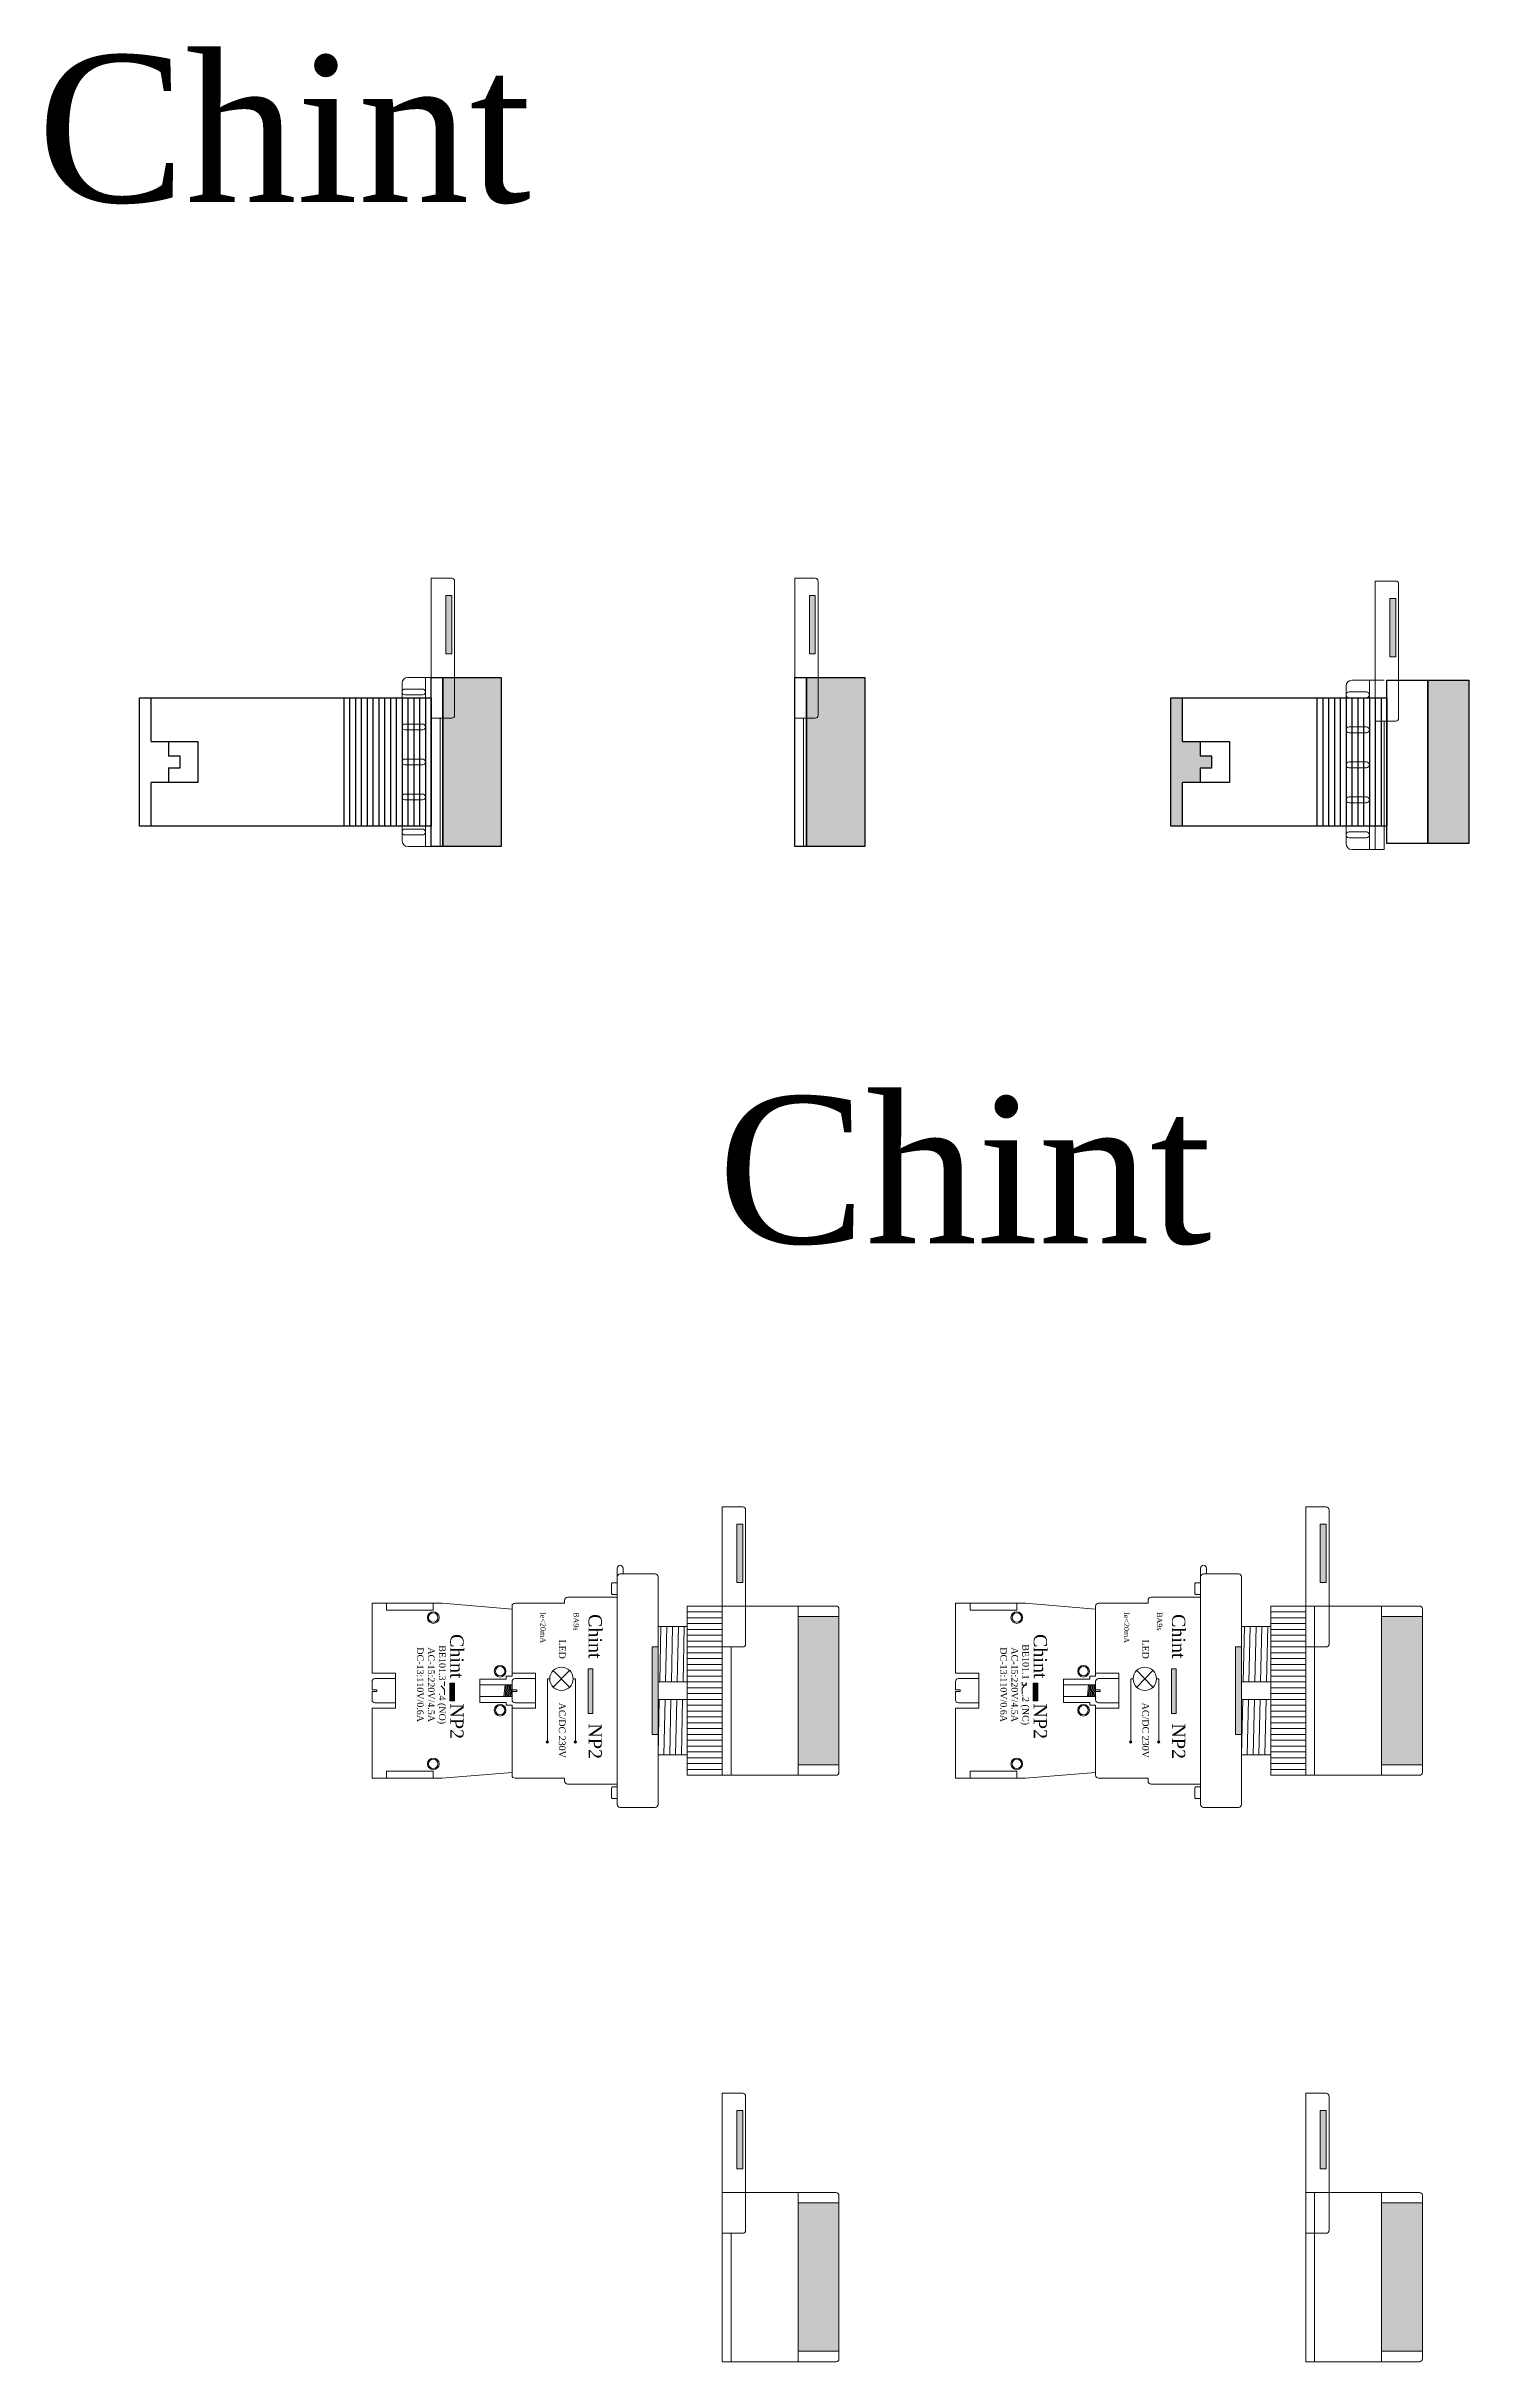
# Model space of a CAD drawing. Header units: millimetres. Extents: x 27 to 1256, y 71 to 472.
# Drawn here: x 1012.4 to 1256, y 70.6 to 467.4 of the extents above; entities that cross this region are included whole.
import ezdxf

# ---------------------------------------------------------------- set-up
doc = ezdxf.new("R2010")
doc.units = ezdxf.units.MM
doc.layers.add('1-EMC-ACESS', color=4, linetype='Continuous')
doc.styles.add('ARIAL', font='arial.ttf')

# ---------------------------------------------------------------- blocks, each defined once
blk = doc.blocks.new('A$C6A154FF8')
for points in [[(51, 28), (44, 28), (44, 0), (51, 0)], [(0, 3), (2, 3), (2, 10.5), (5, 10.5), (5, 13), (7, 13), (7, 15), (5, 15), (5, 17.5), (2, 17.5), (2, 25), (0, 25)]]:
    blk.add_hatch(color=1).paths.add_polyline_path(points)
at = {"color": 7}
for p, q in [((0, 25), (37, 25)), ((0, 3), (0, 25)), ((2, 17.5), (2, 25)), ((25, 25), (25, 3)), ((26, 25), (26, 3)), ((27, 25), (27, 3)), ((28, 25), (28, 3)), ((29, 25), (29, 3)), ((30, 25), (30, 3)), ((31, 25), (31, 3)), ((32, 25), (32, 3)), ((33, 25), (33, 3)), ((34, 25), (34, 3)), ((35, 25), (35, 3)), ((36, 25), (36, 3)), ((37, 25), (37, 3)), ((5, 17.5), (5, 15)), ((5, 13), (5, 10.5)), ((2, 3), (2, 10.5)), ((37, 3), (0, 3))]:
    blk.add_line(p, q, dxfattribs=at)
for points in [[(37, 28), (44, 28), (44, 0), (37, 0)], [(44, 28), (51, 28), (51, 0), (44, 0)]]:
    blk.add_lwpolyline(points, close=True, dxfattribs=at)
for points in [[(0, 10.5), (0, 17.5)], [(2, 17.5), (10, 17.5), (10, 10.5), (2, 10.5)], [(5, 13), (7, 13), (7, 15), (5, 15)]]:
    blk.add_lwpolyline(points, dxfattribs=at)
blk = doc.blocks.new('NBCD')
at = {"lineweight": 9}
h = blk.add_hatch(color=7, dxfattribs=at)
h.set_gradient(color1=(168, 174, 189), color2=(174, 179, 194), one_color=1, tint=0.72, name='CYLINDER')
h.paths.add_polyline_path([(89209.93, 43562.27), (89210.93, 43562.27), (89210.93, 43572.27), (89209.93, 43572.27)])
h = blk.add_hatch(color=7, dxfattribs=at)
h.set_gradient(color1=(40, 242, 13), color2=(36, 223, 12), one_color=1, tint=0.46, name='HEMISPHERICAL')
h.paths.add_polyline_path([(89220.43, 43556.44), (89227.43, 43556.44), (89227.43, 43531.04), (89220.43, 43531.04)])
h = blk.add_hatch(color=7, dxfattribs=at)
h.set_gradient(color1=(255, 255, 255), color2=(237, 237, 237), one_color=1, tint=0.93, name='INVCYLINDER')
h.paths.add_polyline_path([(89195.43, 43536.24), (89196.43, 43536.24), (89196.43, 43551.24), (89195.43, 43551.24)])
h = blk.add_hatch(color=7, dxfattribs=at)
h.set_gradient(color1=(255, 255, 255), color2=(237, 237, 237), one_color=1, tint=0.93, name='INVCYLINDER')
h.paths.add_polyline_path([(89184.46, 43547.46), (89184.46, 43539.83), (89185.26, 43539.83), (89185.26, 43547.46)])
h = blk.add_hatch(color=7, dxfattribs=at)
h.set_gradient(color1=(255, 255, 255), color2=(237, 237, 237), one_color=1, tint=0.93, name='INVCYLINDER')
h.paths.add_polyline_path([(89160.77, 43545.03), (89160.77, 43542.03), (89161.57, 43542.03), (89161.57, 43545.03)])
h = blk.add_hatch(color=7, dxfattribs=at)
h.set_gradient(color1=(255, 255, 255), one_color=1, tint=1, name='INVCYLINDER')
edge = h.paths.add_edge_path()
edge.add_arc((89177.48, 43534.96), 0.2, 0, 360)
h = blk.add_hatch(color=7, dxfattribs=at)
h.set_gradient(color1=(255, 255, 255), one_color=1, tint=1, name='INVCYLINDER')
edge = h.paths.add_edge_path()
edge.add_arc((89182.28, 43534.96), 0.2, 0, 360)
at = {"color": 7, "lineweight": 9}
for p, q in [((89189.43, 43563.28), (89189.43, 43564.74)), ((89189.93, 43565.24), (89189.93, 43565.24)), ((89190.43, 43564.74), (89190.43, 43563.74)), ((89180.43, 43559.24), (89180.43, 43558.74)), ((89189.43, 43559.74), (89180.93, 43559.74)), ((89149.93, 43558.74), (89149.93, 43557.54)), ((89149.93, 43557.54), (89157.93, 43557.54)), ((89157.93, 43557.54), (89157.93, 43558.74)), ((89171.43, 43557.74), (89159.43, 43558.74)), ((89201.43, 43558.24), (89207.43, 43558.24)), ((89201.43, 43557.24), (89207.43, 43557.24)), ((89201.43, 43556.24), (89207.43, 43556.24)), ((89201.43, 43555.24), (89207.43, 43555.24)), ((89196.93, 43554.74), (89196.71, 43545.24)), ((89197.93, 43554.74), (89197.71, 43545.24)), ((89198.93, 43554.74), (89198.71, 43545.24)), ((89199.93, 43554.74), (89199.71, 43545.24)), ((89200.93, 43554.74), (89200.71, 43545.24)), ((89201.43, 43554.24), (89207.43, 43554.24)), ((89201.43, 43553.24), (89207.43, 43553.24)), ((89201.43, 43552.24), (89207.43, 43552.24)), ((89201.43, 43551.24), (89207.43, 43551.24)), ((89178.49, 43547.21), (89181.26, 43544.33)), ((89181.26, 43547.21), (89178.49, 43544.33)), ((89201.43, 43550.24), (89207.43, 43550.24)), ((89201.43, 43549.24), (89207.43, 43549.24)), ((89201.43, 43548.24), (89207.43, 43548.24)), ((89201.43, 43547.24), (89207.43, 43547.24)), ((89148.23, 43543.89), (89147.43, 43543.89)), ((89147.43, 43543.59), (89148.23, 43543.59)), ((89148.23, 43543.59), (89148.23, 43543.89)), ((89159.87, 43543.97), (89159.27, 43544.55)), ((89159.87, 43545.31), (89159.87, 43544.55)), ((89159.87, 43543.97), (89159.87, 43543.02)), ((89170.43, 43545.74), (89165.93, 43545.74)), ((89165.93, 43545.74), (89165.93, 43541.74)), ((89170.03, 43542.74), (89170.23, 43544.74)), ((89170.23, 43542.74), (89170.43, 43544.74)), ((89171.43, 43546.24), (89170.43, 43546.24)), ((89170.43, 43546.24), (89170.43, 43545.74)), ((89170.43, 43542.74), (89170.63, 43544.74)), ((89170.63, 43542.74), (89170.83, 43544.74)), ((89170.83, 43542.74), (89171.03, 43544.74)), ((89171.03, 43542.74), (89171.23, 43544.74)), ((89171.23, 43542.74), (89171.43, 43544.74)), ((89172.23, 43543.89), (89171.43, 43543.89)), ((89171.43, 43543.59), (89172.23, 43543.59)), ((89172.23, 43543.59), (89172.23, 43543.89)), ((89177.88, 43545.77), (89177.48, 43545.77)), ((89177.48, 43545.77), (89177.48, 43534.96)), ((89181.88, 43545.77), (89182.28, 43545.77)), ((89182.28, 43545.77), (89182.28, 43534.96)), ((89196.43, 43545.24), (89196.93, 43545.24)), ((89196.43, 43545.24), (89201.43, 43545.24)), ((89201.43, 43546.24), (89207.43, 43546.24)), ((89201.43, 43545.24), (89207.43, 43545.24)), ((89201.43, 43544.24), (89207.43, 43544.24)), ((89201.43, 43543.24), (89207.43, 43543.24)), ((89170.43, 43541.74), (89165.93, 43541.74)), ((89170.43, 43541.24), (89170.43, 43541.74)), ((89171.43, 43541.24), (89170.43, 43541.24)), ((89171.43, 43542.74), (89171.13, 43542.74)), ((89171.43, 43542.74), (89171.23, 43542.74)), ((89171.43, 43540.74), (89171.43, 43541.24)), ((89196.64, 43542.24), (89196.43, 43532.74)), ((89196.43, 43542.24), (89196.93, 43542.24)), ((89196.43, 43542.24), (89201.43, 43542.24)), ((89197.64, 43542.24), (89197.43, 43532.74)), ((89198.64, 43542.24), (89198.43, 43532.74)), ((89199.64, 43542.24), (89199.43, 43532.74)), ((89200.64, 43542.24), (89200.43, 43532.74)), ((89201.43, 43542.24), (89207.43, 43542.24)), ((89201.43, 43541.24), (89207.43, 43541.24)), ((89201.43, 43540.24), (89207.43, 43540.24)), ((89201.43, 43539.24), (89207.43, 43539.24)), ((89201.43, 43538.24), (89207.43, 43538.24)), ((89201.43, 43537.24), (89207.43, 43537.24)), ((89201.43, 43536.24), (89207.43, 43536.24)), ((89201.43, 43535.24), (89207.43, 43535.24)), ((89201.43, 43534.24), (89207.43, 43534.24)), ((89201.43, 43533.24), (89207.43, 43533.24)), ((89201.43, 43532.24), (89207.43, 43532.24)), ((89201.43, 43531.24), (89207.43, 43531.24)), ((89149.93, 43528.74), (89149.93, 43529.94)), ((89149.93, 43529.94), (89157.93, 43529.94)), ((89157.93, 43529.94), (89157.93, 43528.74)), ((89171.43, 43529.74), (89159.43, 43528.74)), ((89180.43, 43528.24), (89180.43, 43528.74)), ((89189.43, 43527.74), (89180.93, 43527.74)), ((89201.43, 43530.24), (89207.43, 43530.24)), ((89201.43, 43529.24), (89207.43, 43529.24))]:
    blk.add_line(p, q, dxfattribs=at)
for points in [[(89207.43, 43551.24), (89210.93, 43551.24, 0.414214), (89211.43, 43551.74), (89211.43, 43574.74, 0.414214), (89210.93, 43575.24), (89207.43, 43575.24)], [(89189.93, 43523.74), (89195.93, 43523.74, 0.414214), (89196.43, 43524.24), (89196.43, 43563.24, 0.414214), (89195.93, 43563.74), (89189.93, 43563.74, 0.414214), (89189.43, 43563.24), (89189.43, 43524.24, 0.414214)], [(89188.63, 43560.24), (89189.43, 43560.24), (89189.43, 43562.24), (89188.63, 43562.24, 0.414214), (89188.43, 43562.04), (89188.43, 43560.44, 0.414214)], [(89220.43, 43558.24), (89226.93, 43558.24, -0.414214), (89227.43, 43557.74), (89227.43, 43529.74, -0.414214), (89226.93, 43529.24), (89220.43, 43529.24)], [(89188.63, 43527.24), (89189.43, 43527.24), (89189.43, 43525.24), (89188.63, 43525.24, -0.414214), (89188.43, 43525.44), (89188.43, 43527.04, -0.414214)]]:
    blk.add_lwpolyline(points, format="xyb", close=True, dxfattribs=at)
for points in [[(89209.93, 43562.27), (89210.93, 43562.27), (89210.93, 43572.27), (89209.93, 43572.27)], [(89201.43, 43529.24), (89207.43, 43529.24), (89207.43, 43558.24), (89201.43, 43558.24)], [(89220.43, 43556.44), (89227.43, 43556.44), (89227.43, 43531.04), (89220.43, 43531.04)], [(89195.43, 43536.24), (89196.43, 43536.24), (89196.43, 43551.24), (89195.43, 43551.24)], [(89196.43, 43532.74), (89201.43, 43532.74), (89201.43, 43554.74), (89196.43, 43554.74)], [(89184.46, 43547.46), (89184.46, 43539.83), (89185.26, 43539.83), (89185.26, 43547.46)], [(89160.77, 43545.03), (89160.77, 43542.03), (89161.57, 43542.03), (89161.57, 43545.03)], [(89165.93, 43542.74), (89171.43, 43542.74), (89171.43, 43544.74), (89165.93, 43544.74)]]:
    blk.add_lwpolyline(points, close=True, dxfattribs=at)
for points in [[(89189.43, 43527.74), (89189.43, 43559.74), (89180.93, 43559.74)], [(89159.43, 43558.74), (89147.43, 43558.74), (89147.43, 43546.74)], [(89171.43, 43546.24), (89171.43, 43557.74)], [(89208.93, 43551.24), (89208.93, 43529.24), (89207.43, 43529.24), (89207.43, 43558.24), (89208.93, 43558.24), (89208.93, 43558.24)], [(89208.93, 43551.24), (89208.93, 43529.24), (89220.43, 43529.24), (89220.43, 43558.24), (89208.93, 43558.24), (89208.93, 43558.24)], [(89147.43, 43540.74), (89151.43, 43540.74), (89151.43, 43546.74), (89147.43, 43546.74)], [(89147.43, 43545.31), (89147.43, 43543.89)], [(89147.43, 43545.31), (89147.43, 43543.89)], [(89147.43, 43543.59), (89147.43, 43542.16)], [(89147.43, 43543.59), (89147.43, 43542.16)], [(89171.43, 43540.74), (89175.43, 43540.74), (89175.43, 43546.74), (89171.43, 43546.74)], [(89171.43, 43545.31), (89171.43, 43543.89)], [(89171.43, 43542.16), (89171.43, 43545.31)], [(89171.43, 43543.59), (89171.43, 43542.16)], [(89147.43, 43540.74), (89147.43, 43528.74), (89159.43, 43528.74)], [(89171.43, 43529.74), (89171.43, 43541.24)]]:
    blk.add_lwpolyline(points, dxfattribs=at)
for points in [[(89180.43, 43558.74), (89171.93, 43558.74, 0.414214), (89171.43, 43558.24), (89171.43, 43546.74)], [(89147.43, 43543.59), (89147.43, 43542.16, 0.414214), (89147.93, 43541.66), (89151.43, 43541.66), (89151.43, 43545.81), (89147.93, 43545.81, 0.414214), (89147.43, 43545.31), (89147.43, 43543.89)], [(89171.43, 43543.59), (89171.43, 43542.16, 0.414214), (89171.93, 43541.66), (89175.43, 43541.66), (89175.43, 43545.81), (89171.93, 43545.81, 0.414214), (89171.43, 43545.31), (89171.43, 43543.89)], [(89171.43, 43540.74), (89171.43, 43529.24, 0.414214), (89171.93, 43528.74), (89180.43, 43528.74)]]:
    blk.add_lwpolyline(points, format="xyb", dxfattribs=at)
for centre, radius in [((89157.93, 43556.27), 1), ((89157.93, 43556.27), 0.8), ((89169.37, 43547.08), 1), ((89169.37, 43547.08), 0.8), ((89179.88, 43545.77), 2), ((89169.37, 43540.4), 1), ((89169.37, 43540.4), 0.8), ((89177.48, 43534.96), 0.2), ((89182.28, 43534.96), 0.2), ((89157.93, 43531.2), 1), ((89157.93, 43531.2), 0.8)]:
    blk.add_circle(centre, radius, dxfattribs=at)
for centre, start, end in [((89189.93, 43564.74), 90, 180), ((89189.93, 43564.74), 0, 90), ((89180.93, 43559.24), 90, 180), ((89180.93, 43528.24), 180, 270)]:
    blk.add_arc(centre, 0.5, start, end, dxfattribs=at)
at = {"layer": '1-EMC-ACESS', "color": 1, "linetype": 'ByBlock', "lineweight": 9, "attachment_point": 2, "rotation": 270, "style": 'ARIAL'}
for s, insert, char_height, width in [('{\\fTimes New Roman|b0|i0|c0|p18;\\C7;Ie<20mA}', (89177.19, 43554.56), 0.9072, 13.8947), ('{\\fTimes New Roman|b0|i0|c0|p18;\\C7;BA9s}', (89182.86, 43555.63), 0.9072, 13.8947), ('{\\fTimes New Roman|b0|i0|c0|p18;\\C7;Chint             NP2}', (89186.8, 43544.45), 2.268, 34.7367), ('{\\fTimes New Roman|b0|i0|c0|p18;\\C7;BE101.3     .4 (NO)\\PAC-15:220V/4.5A\\PDC-13:110V/0.6A}', (89160.04, 43544.77), 1.134, 17.3683), ('{\\fTimes New Roman|b0|i0|c0|p18;\\C7;Chint     NP2}', (89163.11, 43544.45), 2.268, 34.7367), ('{\\fTimes New Roman|b0|i0|c0|p18;\\C7;LED}', (89180.58, 43550.85), 1.134, 17.3683), ('{\\fTimes New Roman|b0|i0|c0|p18;\\C7;AC/DC 230V}', (89180.58, 43536.95), 1.134, 17.3683)]:
    blk.add_mtext(s, dxfattribs=dict(at, insert=insert, char_height=char_height, width=width))
blk = doc.blocks.new('NBDD')
at = {"lineweight": 9}
h = blk.add_hatch(color=7, dxfattribs=at)
h.set_gradient(color1=(168, 174, 189), color2=(174, 179, 194), one_color=1, tint=0.72, name='CYLINDER')
h.paths.add_polyline_path([(89309.88, 43562.27), (89310.88, 43562.27), (89310.88, 43572.27), (89309.88, 43572.27)])
h = blk.add_hatch(color=7, dxfattribs=at)
h.set_gradient(color1=(244, 35, 16), color2=(245, 62, 46), one_color=1, tint=0.57, name='INVCYLINDER')
h.paths.add_polyline_path([(89320.38, 43556.44), (89327.38, 43556.44), (89327.38, 43531.04), (89320.38, 43531.04)])
h = blk.add_hatch(color=7, dxfattribs=at)
h.set_gradient(color1=(255, 255, 255), color2=(237, 237, 237), one_color=1, tint=0.93, name='INVCYLINDER')
h.paths.add_polyline_path([(89295.38, 43536.24), (89296.38, 43536.24), (89296.38, 43551.24), (89295.38, 43551.24)])
h = blk.add_hatch(color=7, dxfattribs=at)
h.set_gradient(color1=(255, 255, 255), color2=(237, 237, 237), one_color=1, tint=0.93, name='INVCYLINDER')
h.paths.add_polyline_path([(89284.41, 43547.46), (89284.41, 43539.83), (89285.21, 43539.83), (89285.21, 43547.46)])
h = blk.add_hatch(color=7, dxfattribs=at)
h.set_gradient(color1=(255, 255, 255), color2=(237, 237, 237), one_color=1, tint=0.93, name='INVCYLINDER')
h.paths.add_polyline_path([(89260.72, 43545.03), (89260.72, 43542.03), (89261.52, 43542.03), (89261.52, 43545.03)])
h = blk.add_hatch(color=7, dxfattribs=at)
h.set_gradient(color1=(255, 255, 255), one_color=1, tint=1, name='INVCYLINDER')
edge = h.paths.add_edge_path()
edge.add_arc((89277.42, 43534.96), 0.2, 0, 360)
h = blk.add_hatch(color=7, dxfattribs=at)
h.set_gradient(color1=(255, 255, 255), one_color=1, tint=1, name='INVCYLINDER')
edge = h.paths.add_edge_path()
edge.add_arc((89282.22, 43534.96), 0.2, 0, 360)
at = {"color": 7, "lineweight": 9}
for p, q in [((89310.88, 43575.24), (89307.38, 43575.24)), ((89307.38, 43575.24), (89307.38, 43551.24)), ((89311.38, 43551.74), (89311.38, 43574.74)), ((89289.38, 43563.28), (89289.38, 43564.74)), ((89289.88, 43565.24), (89289.88, 43565.24)), ((89290.38, 43564.74), (89290.38, 43563.74)), ((89280.38, 43559.24), (89280.38, 43558.74)), ((89289.38, 43559.74), (89280.88, 43559.74)), ((89249.88, 43558.74), (89249.88, 43557.54)), ((89249.88, 43557.54), (89257.88, 43557.54)), ((89257.88, 43557.54), (89257.88, 43558.74)), ((89271.38, 43557.74), (89259.38, 43558.74)), ((89301.38, 43558.24), (89307.38, 43558.24)), ((89301.38, 43557.24), (89307.38, 43557.24)), ((89301.38, 43556.24), (89307.38, 43556.24)), ((89301.38, 43555.24), (89307.38, 43555.24)), ((89296.88, 43554.74), (89296.66, 43545.24)), ((89297.88, 43554.74), (89297.66, 43545.24)), ((89298.88, 43554.74), (89298.66, 43545.24)), ((89299.88, 43554.74), (89299.66, 43545.24)), ((89300.88, 43554.74), (89300.66, 43545.24)), ((89301.38, 43554.24), (89307.38, 43554.24)), ((89301.38, 43553.24), (89307.38, 43553.24)), ((89301.38, 43552.24), (89307.38, 43552.24)), ((89301.38, 43551.24), (89307.38, 43551.24)), ((89307.38, 43551.24), (89310.88, 43551.24)), ((89278.44, 43547.21), (89281.21, 43544.33)), ((89281.21, 43547.21), (89278.44, 43544.33)), ((89301.38, 43550.24), (89307.38, 43550.24)), ((89301.38, 43549.24), (89307.38, 43549.24)), ((89301.38, 43548.24), (89307.38, 43548.24)), ((89301.38, 43547.24), (89307.38, 43547.24)), ((89248.18, 43543.89), (89247.38, 43543.89)), ((89247.38, 43543.59), (89248.18, 43543.59)), ((89248.18, 43543.59), (89248.18, 43543.89)), ((89258.82, 43545.2), (89258.82, 43544.7)), ((89258.82, 43544.18), (89259.62, 43545.1)), ((89258.82, 43544.7), (89259.62, 43544.7)), ((89258.82, 43544.18), (89258.82, 43543.17)), ((89270.38, 43545.74), (89265.88, 43545.74)), ((89265.88, 43545.74), (89265.88, 43541.74)), ((89269.98, 43542.74), (89270.18, 43544.74)), ((89270.18, 43542.74), (89270.38, 43544.74)), ((89271.38, 43546.24), (89270.38, 43546.24)), ((89270.38, 43546.24), (89270.38, 43545.74)), ((89270.38, 43542.74), (89270.58, 43544.74)), ((89270.58, 43542.74), (89270.78, 43544.74)), ((89270.78, 43542.74), (89270.98, 43544.74)), ((89270.98, 43542.74), (89271.18, 43544.74)), ((89271.18, 43542.74), (89271.38, 43544.74)), ((89272.18, 43543.89), (89271.38, 43543.89)), ((89271.38, 43543.59), (89272.18, 43543.59)), ((89272.18, 43543.59), (89272.18, 43543.89)), ((89277.82, 43545.77), (89277.42, 43545.77)), ((89277.42, 43545.77), (89277.42, 43534.96)), ((89281.82, 43545.77), (89282.22, 43545.77)), ((89282.22, 43545.77), (89282.22, 43534.96)), ((89296.38, 43545.24), (89296.88, 43545.24)), ((89296.38, 43545.24), (89301.38, 43545.24)), ((89301.38, 43546.24), (89307.38, 43546.24)), ((89301.38, 43545.24), (89307.38, 43545.24)), ((89301.38, 43544.24), (89307.38, 43544.24)), ((89301.38, 43543.24), (89307.38, 43543.24)), ((89270.38, 43541.74), (89265.88, 43541.74)), ((89270.38, 43541.24), (89270.38, 43541.74)), ((89271.38, 43541.24), (89270.38, 43541.24)), ((89271.38, 43542.74), (89271.08, 43542.74)), ((89271.38, 43542.74), (89271.18, 43542.74)), ((89271.38, 43540.74), (89271.38, 43541.24)), ((89296.59, 43542.24), (89296.38, 43532.74)), ((89296.38, 43542.24), (89296.88, 43542.24)), ((89296.38, 43542.24), (89301.38, 43542.24)), ((89297.59, 43542.24), (89297.38, 43532.74)), ((89298.59, 43542.24), (89298.38, 43532.74)), ((89299.59, 43542.24), (89299.38, 43532.74)), ((89300.59, 43542.24), (89300.38, 43532.74)), ((89301.38, 43542.24), (89307.38, 43542.24)), ((89301.38, 43541.24), (89307.38, 43541.24)), ((89301.38, 43540.24), (89307.38, 43540.24)), ((89301.38, 43539.24), (89307.38, 43539.24)), ((89301.38, 43538.24), (89307.38, 43538.24)), ((89301.38, 43537.24), (89307.38, 43537.24)), ((89301.38, 43536.24), (89307.38, 43536.24)), ((89301.38, 43535.24), (89307.38, 43535.24)), ((89301.38, 43534.24), (89307.38, 43534.24)), ((89301.38, 43533.24), (89307.38, 43533.24)), ((89301.38, 43532.24), (89307.38, 43532.24)), ((89301.38, 43531.24), (89307.38, 43531.24)), ((89249.88, 43528.74), (89249.88, 43529.94)), ((89249.88, 43529.94), (89257.88, 43529.94)), ((89257.88, 43529.94), (89257.88, 43528.74)), ((89271.38, 43529.74), (89259.38, 43528.74)), ((89280.38, 43528.24), (89280.38, 43528.74)), ((89289.38, 43527.74), (89280.88, 43527.74)), ((89301.38, 43530.24), (89307.38, 43530.24)), ((89301.38, 43529.24), (89307.38, 43529.24))]:
    blk.add_line(p, q, dxfattribs=at)
for points in [[(89309.88, 43562.27), (89310.88, 43562.27), (89310.88, 43572.27), (89309.88, 43572.27)], [(89301.38, 43529.24), (89307.38, 43529.24), (89307.38, 43558.24), (89301.38, 43558.24)], [(89307.38, 43558.24), (89308.88, 43558.24), (89308.88, 43529.24), (89307.38, 43529.24)], [(89308.88, 43529.24), (89320.38, 43529.24), (89320.38, 43558.24), (89308.88, 43558.24)], [(89320.38, 43556.44), (89327.38, 43556.44), (89327.38, 43531.04), (89320.38, 43531.04)], [(89295.38, 43536.24), (89296.38, 43536.24), (89296.38, 43551.24), (89295.38, 43551.24)], [(89296.38, 43532.74), (89301.38, 43532.74), (89301.38, 43554.74), (89296.38, 43554.74)], [(89284.41, 43547.46), (89284.41, 43539.83), (89285.21, 43539.83), (89285.21, 43547.46)], [(89260.72, 43545.03), (89260.72, 43542.03), (89261.52, 43542.03), (89261.52, 43545.03)], [(89265.88, 43542.74), (89271.38, 43542.74), (89271.38, 43544.74), (89265.88, 43544.74)]]:
    blk.add_lwpolyline(points, close=True, dxfattribs=at)
for points in [[(89289.88, 43523.74), (89295.88, 43523.74, 0.414214), (89296.38, 43524.24), (89296.38, 43563.24, 0.414214), (89295.88, 43563.74), (89289.88, 43563.74, 0.414214), (89289.38, 43563.24), (89289.38, 43524.24, 0.414214)], [(89288.58, 43560.24), (89289.38, 43560.24), (89289.38, 43562.24), (89288.58, 43562.24, 0.414214), (89288.38, 43562.04), (89288.38, 43560.44, 0.414214)], [(89320.38, 43558.24), (89326.88, 43558.24, -0.414214), (89327.38, 43557.74), (89327.38, 43529.74, -0.414214), (89326.88, 43529.24), (89320.38, 43529.24)], [(89288.58, 43527.24), (89289.38, 43527.24), (89289.38, 43525.24), (89288.58, 43525.24, -0.414214), (89288.38, 43525.44), (89288.38, 43527.04, -0.414214)]]:
    blk.add_lwpolyline(points, format="xyb", close=True, dxfattribs=at)
for points in [[(89289.38, 43527.74), (89289.38, 43559.74), (89280.88, 43559.74)], [(89259.38, 43558.74), (89247.38, 43558.74), (89247.38, 43546.74)], [(89271.38, 43546.24), (89271.38, 43557.74)], [(89247.38, 43540.74), (89251.38, 43540.74), (89251.38, 43546.74), (89247.38, 43546.74)], [(89247.38, 43545.31), (89247.38, 43543.89)], [(89247.38, 43545.31), (89247.38, 43543.89)], [(89247.38, 43543.59), (89247.38, 43542.16)], [(89247.38, 43543.59), (89247.38, 43542.16)], [(89271.38, 43540.74), (89275.38, 43540.74), (89275.38, 43546.74), (89271.38, 43546.74)], [(89271.38, 43545.31), (89271.38, 43543.89)], [(89271.38, 43542.16), (89271.38, 43545.31)], [(89271.38, 43543.59), (89271.38, 43542.16)], [(89247.38, 43540.74), (89247.38, 43528.74), (89259.38, 43528.74)], [(89271.38, 43529.74), (89271.38, 43541.24)]]:
    blk.add_lwpolyline(points, dxfattribs=at)
for points in [[(89280.38, 43558.74), (89271.88, 43558.74, 0.414214), (89271.38, 43558.24), (89271.38, 43546.74)], [(89247.38, 43543.59), (89247.38, 43542.16, 0.414214), (89247.88, 43541.66), (89251.38, 43541.66), (89251.38, 43545.81), (89247.88, 43545.81, 0.414214), (89247.38, 43545.31), (89247.38, 43543.89)], [(89271.38, 43543.59), (89271.38, 43542.16, 0.414214), (89271.88, 43541.66), (89275.38, 43541.66), (89275.38, 43545.81), (89271.88, 43545.81, 0.414214), (89271.38, 43545.31), (89271.38, 43543.89)], [(89271.38, 43540.74), (89271.38, 43529.24, 0.414214), (89271.88, 43528.74), (89280.38, 43528.74)]]:
    blk.add_lwpolyline(points, format="xyb", dxfattribs=at)
for centre, radius in [((89257.88, 43556.27), 1), ((89257.88, 43556.27), 0.8), ((89269.32, 43547.08), 1), ((89269.32, 43547.08), 0.8), ((89279.82, 43545.77), 2), ((89269.32, 43540.4), 1), ((89269.32, 43540.4), 0.8), ((89277.42, 43534.96), 0.2), ((89282.22, 43534.96), 0.2), ((89257.88, 43531.2), 1), ((89257.88, 43531.2), 0.8)]:
    blk.add_circle(centre, radius, dxfattribs=at)
for centre, start, end in [((89310.88, 43574.74), 0, 90), ((89289.88, 43564.74), 90, 180), ((89289.88, 43564.74), 0, 90), ((89280.88, 43559.24), 90, 180), ((89310.88, 43551.74), 270, 0), ((89280.88, 43528.24), 180, 270)]:
    blk.add_arc(centre, 0.5, start, end, dxfattribs=at)
at = {"layer": '1-EMC-ACESS', "color": 1, "linetype": 'ByBlock', "lineweight": 9, "attachment_point": 2, "rotation": 270, "style": 'ARIAL'}
for s, insert, char_height, width in [('{\\fTimes New Roman|b0|i0|c0|p18;\\C7;Ie<20mA}', (89277.14, 43554.56), 0.9072, 13.8947), ('{\\fTimes New Roman|b0|i0|c0|p18;\\C7;BA9s}', (89282.81, 43555.63), 0.9072, 13.8947), ('{\\fTimes New Roman|b0|i0|c0|p18;\\C7;Chint             NP2}', (89286.75, 43544.45), 2.268, 34.7367), ('{\\fTimes New Roman|b0|i0|c0|p18;\\C7;BE101.1      .2 (NC)\\PAC-15:220V/4.5A\\PDC-13:110V/0.6A}', (89259.99, 43544.77), 1.134, 17.3683), ('{\\fTimes New Roman|b0|i0|c0|p18;\\C7;Chint     NP2}', (89263.06, 43544.45), 2.268, 34.7367), ('{\\fTimes New Roman|b0|i0|c0|p18;\\C7;LED}', (89280.53, 43550.85), 1.134, 17.3683), ('{\\fTimes New Roman|b0|i0|c0|p18;\\C7;AC/DC 230V}', (89280.53, 43536.95), 1.134, 17.3683)]:
    blk.add_mtext(s, dxfattribs=dict(at, insert=insert, char_height=char_height, width=width))
blk = doc.blocks.new('MDC')
at = {"lineweight": 9}
h = blk.add_hatch(color=7, dxfattribs=at)
h.set_gradient(color1=(168, 174, 189), color2=(174, 179, 194), one_color=1, tint=0.72, name='CYLINDER')
h.paths.add_polyline_path([(89209.93, 43461.78), (89210.93, 43461.78), (89210.93, 43471.78), (89209.93, 43471.78)])
h = blk.add_hatch(color=7, dxfattribs=at)
h.set_gradient(color1=(40, 242, 13), color2=(36, 223, 12), one_color=1, tint=0.46, name='HEMISPHERICAL')
h.paths.add_polyline_path([(89220.43, 43455.94), (89227.43, 43455.94), (89227.43, 43430.54), (89220.43, 43430.54)])
at = {"color": 7, "lineweight": 9}
for points in [[(89207.43, 43450.74), (89210.93, 43450.74, 0.414214), (89211.43, 43451.24), (89211.43, 43474.24, 0.414214), (89210.93, 43474.74), (89207.43, 43474.74)], [(89220.43, 43457.74), (89226.93, 43457.74, -0.414214), (89227.43, 43457.24), (89227.43, 43429.24, -0.414214), (89226.93, 43428.74), (89220.43, 43428.74)]]:
    blk.add_lwpolyline(points, format="xyb", close=True, dxfattribs=at)
for points in [[(89209.93, 43461.78), (89210.93, 43461.78), (89210.93, 43471.78), (89209.93, 43471.78)], [(89220.43, 43455.94), (89227.43, 43455.94), (89227.43, 43430.54), (89220.43, 43430.54)]]:
    blk.add_lwpolyline(points, close=True, dxfattribs=at)
for points in [[(89208.93, 43450.74), (89208.93, 43428.74), (89207.43, 43428.74), (89207.43, 43457.74), (89208.93, 43457.74), (89208.93, 43457.74)], [(89208.93, 43450.74), (89208.93, 43428.74), (89220.43, 43428.74), (89220.43, 43457.74), (89208.93, 43457.74), (89208.93, 43457.74)]]:
    blk.add_lwpolyline(points, dxfattribs=at)
blk = doc.blocks.new('MDD')
at = {"lineweight": 9}
h = blk.add_hatch(color=7, dxfattribs=at)
h.set_gradient(color1=(168, 174, 189), color2=(174, 179, 194), one_color=1, tint=0.72, name='CYLINDER')
h.paths.add_polyline_path([(89309.88, 43461.78), (89310.88, 43461.78), (89310.88, 43471.78), (89309.88, 43471.78)])
h = blk.add_hatch(color=7, dxfattribs=at)
h.set_gradient(color1=(244, 35, 16), color2=(245, 62, 46), one_color=1, tint=0.57, name='INVCYLINDER')
h.paths.add_polyline_path([(89320.38, 43455.94), (89327.38, 43455.94), (89327.38, 43430.54), (89320.38, 43430.54)])
at = {"color": 7, "lineweight": 9}
for p, q in [((89310.88, 43474.74), (89307.38, 43474.74)), ((89307.38, 43474.74), (89307.38, 43450.74)), ((89311.38, 43451.24), (89311.38, 43474.24)), ((89307.38, 43450.74), (89310.88, 43450.74))]:
    blk.add_line(p, q, dxfattribs=at)
for points in [[(89309.88, 43461.78), (89310.88, 43461.78), (89310.88, 43471.78), (89309.88, 43471.78)], [(89307.38, 43457.74), (89308.88, 43457.74), (89308.88, 43428.74), (89307.38, 43428.74)], [(89308.88, 43428.74), (89320.38, 43428.74), (89320.38, 43457.74), (89308.88, 43457.74)], [(89320.38, 43455.94), (89327.38, 43455.94), (89327.38, 43430.54), (89320.38, 43430.54)]]:
    blk.add_lwpolyline(points, close=True, dxfattribs=at)
blk.add_lwpolyline([(89320.38, 43457.74), (89326.88, 43457.74, -0.414214), (89327.38, 43457.24), (89327.38, 43429.24, -0.414214), (89326.88, 43428.74), (89320.38, 43428.74)], format="xyb", close=True, dxfattribs=at)
for centre, start, end in [((89310.88, 43474.24), 0, 90), ((89310.88, 43451.24), 270, 0)]:
    blk.add_arc(centre, 0.5, start, end, dxfattribs=at)
blk = doc.blocks.new('A$C0C455160')
blk.add_hatch(color=1).paths.add_polyline_path([(62, 29), (52, 29), (52, 0), (62, 0)])
at = {"color": 7}
for p, q in [((0, 25.5), (50, 25.5)), ((0, 3.5), (0, 25.5)), ((2, 18), (2, 25.5)), ((35, 25.5), (35, 3.5)), ((36, 25.5), (36, 3.5)), ((37, 25.5), (37, 3.5)), ((38, 25.5), (38, 3.5)), ((39, 25.5), (39, 3.5)), ((40, 25.5), (40, 3.5)), ((41, 25.5), (41, 3.5)), ((42, 25.5), (42, 3.5)), ((43, 25.5), (43, 3.5)), ((44, 25.5), (44, 3.5)), ((45, 25.5), (45, 3.5)), ((46, 25.5), (46, 3.5)), ((47, 25.5), (47, 3.5)), ((48, 25.5), (48, 3.5)), ((49, 25.5), (49, 3.5)), ((50, 25.5), (50, 3.5)), ((5, 18), (5, 15.5)), ((5, 13.5), (5, 11)), ((2, 3.5), (2, 11)), ((50, 3.5), (0, 3.5))]:
    blk.add_line(p, q, dxfattribs=at)
for points in [[(50, 29), (52, 29), (52, 0), (50, 0)], [(52, 29), (62, 29), (62, 0), (52, 0)]]:
    blk.add_lwpolyline(points, close=True, dxfattribs=at)
for points in [[(0, 11), (0, 18)], [(2, 18), (10, 18), (10, 11), (2, 11)], [(5, 13.5), (7, 13.5), (7, 15.5), (5, 15.5)]]:
    blk.add_lwpolyline(points, dxfattribs=at)
blk = doc.blocks.new('DCHINT')
at = {"lineweight": 9}
h = blk.add_hatch(color=7, dxfattribs=at)
h.set_gradient(color1=(168, 174, 189), color2=(174, 179, 194), one_color=1, tint=0.72, name='CYLINDER')
h.paths.add_polyline_path([(89160.08, 43721.44), (89161.08, 43721.44), (89161.08, 43731.44), (89160.08, 43731.44)])
for p, q in [((89152.58, 43716.41), (89152.58, 43689.41)), ((89153.58, 43717.41), (89156.58, 43717.41)), ((89156.58, 43717.41), (89156.58, 43688.41)), ((89153.58, 43688.41), (89156.58, 43688.41))]:
    blk.add_line(p, q, dxfattribs=at)
at = {"color": 7, "lineweight": 9}
blk.add_lwpolyline([(89157.58, 43710.41), (89161.08, 43710.41, 0.414214), (89161.58, 43710.91), (89161.58, 43733.91, 0.414214), (89161.08, 43734.41), (89157.58, 43734.41)], format="xyb", close=True, dxfattribs=at)
blk.add_lwpolyline([(89160.08, 43721.44), (89161.08, 43721.44), (89161.08, 43731.44), (89160.08, 43731.44)], close=True, dxfattribs=at)
at = {"lineweight": 9}
for points in [[(89156.58, 43714.91), (89156.58, 43714.91, 0.414214), (89156.08, 43715.41), (89153.08, 43715.41, 0.414214), (89152.58, 43714.91), (89152.58, 43714.91, 0.414214), (89153.08, 43714.41), (89156.08, 43714.41, 0.414214)], [(89156.58, 43708.91), (89156.58, 43708.91, 0.414214), (89156.08, 43709.41), (89153.08, 43709.41, 0.414214), (89152.58, 43708.91), (89152.58, 43708.91, 0.414214), (89153.08, 43708.41), (89156.08, 43708.41, 0.414214)], [(89156.58, 43702.91), (89156.58, 43702.91, 0.414214), (89156.08, 43703.41), (89153.08, 43703.41, 0.414214), (89152.58, 43702.91), (89152.58, 43702.91, 0.414214), (89153.08, 43702.41), (89156.08, 43702.41, 0.414214)], [(89156.58, 43696.91), (89156.58, 43696.91, 0.414214), (89156.08, 43697.41), (89153.08, 43697.41, 0.414214), (89152.58, 43696.91), (89152.58, 43696.91, 0.414214), (89153.08, 43696.41), (89156.08, 43696.41, 0.414214)], [(89156.58, 43690.91), (89156.58, 43690.91, 0.414214), (89156.08, 43691.41), (89153.08, 43691.41, 0.414214), (89152.58, 43690.91), (89152.58, 43690.91, 0.414214), (89153.08, 43690.41), (89156.08, 43690.41, 0.414214)]]:
    blk.add_lwpolyline(points, format="xyb", close=True, dxfattribs=at)
blk.add_lwpolyline([(89156.58, 43717.41), (89157.58, 43717.41), (89157.58, 43688.41), (89156.58, 43688.41)], close=True, dxfattribs=at)
at = {"color": 7, "lineweight": 9}
blk.add_lwpolyline([(89159.08, 43710.41), (89159.08, 43688.41), (89157.58, 43688.41), (89157.58, 43717.41), (89159.08, 43717.41), (89159.08, 43717.41)], dxfattribs=at)
at = {"lineweight": 9}
for centre, start, end in [((89153.58, 43716.41), 90, 180), ((89153.58, 43689.41), 180, 270)]:
    blk.add_arc(centre, 1, start, end, dxfattribs=at)
at = {"color": 7}
blk.add_blockref('A$C0C455160', (89107.58, 43688.41), dxfattribs=at)
blk = doc.blocks.new('MDPC')
at = {"lineweight": 9}
h = blk.add_hatch(color=7, dxfattribs=at)
h.set_gradient(color1=(168, 174, 189), color2=(174, 179, 194), one_color=1, tint=0.72, name='CYLINDER')
h.paths.add_polyline_path([(89222.36, 43721.44), (89223.36, 43721.44), (89223.36, 43731.44), (89222.36, 43731.44)])
blk.add_hatch(color=1).paths.add_polyline_path([(89231.86, 43717.41), (89221.86, 43717.41), (89221.86, 43688.41), (89231.86, 43688.41)])
at = {"color": 7, "lineweight": 9}
blk.add_lwpolyline([(89219.86, 43710.41), (89223.36, 43710.41, 0.414214), (89223.86, 43710.91), (89223.86, 43733.91, 0.414214), (89223.36, 43734.41), (89219.86, 43734.41)], format="xyb", close=True, dxfattribs=at)
blk.add_lwpolyline([(89222.36, 43721.44), (89223.36, 43721.44), (89223.36, 43731.44), (89222.36, 43731.44)], close=True, dxfattribs=at)
at = {"color": 7}
for points in [[(89219.86, 43717.41), (89221.86, 43717.41), (89221.86, 43688.41), (89219.86, 43688.41)], [(89221.86, 43717.41), (89231.86, 43717.41), (89231.86, 43688.41), (89221.86, 43688.41)]]:
    blk.add_lwpolyline(points, close=True, dxfattribs=at)
at = {"color": 7, "lineweight": 9}
blk.add_lwpolyline([(89221.36, 43710.41), (89221.36, 43688.41), (89219.86, 43688.41), (89219.86, 43717.41), (89221.36, 43717.41), (89221.36, 43717.41)], dxfattribs=at)

msp = doc.modelspace()

# ---------------------------------------------------------------- hatches: boundary and pattern name
at = {"lineweight": 9}
h = msp.add_hatch(color=7, dxfattribs=at)
h.set_gradient(color1=(168, 174, 189), color2=(174, 179, 194), one_color=1, tint=0.72, name='CYLINDER')
h.paths.add_polyline_path([(1242.55, 362.77), (1243.55, 362.77), (1243.55, 372.77), (1242.55, 372.77)])

# ---------------------------------------------------------------- linework, layer by layer
for p, q in [((1235.05, 357.74), (1235.05, 330.74)), ((1236.05, 358.74), (1239.05, 358.74)), ((1239.05, 358.74), (1239.05, 329.74)), ((1236.05, 329.74), (1239.05, 329.74))]:
    msp.add_line(p, q, dxfattribs=at)
at = {"color": 7, "lineweight": 9}
msp.add_lwpolyline([(1240.05, 351.74), (1243.55, 351.74, 0.414214), (1244.05, 352.24), (1244.05, 375.24, 0.414214), (1243.55, 375.74), (1240.05, 375.74)], format="xyb", close=True, dxfattribs=at)
msp.add_lwpolyline([(1242.55, 362.77), (1243.55, 362.77), (1243.55, 372.77), (1242.55, 372.77)], close=True, dxfattribs=at)
at = {"lineweight": 9}
msp.add_lwpolyline([(1239.05, 358.74), (1240.05, 358.74), (1240.05, 329.74), (1239.05, 329.74)], close=True, dxfattribs=at)
at = {"color": 7, "lineweight": 9}
msp.add_lwpolyline([(1241.55, 351.74), (1241.55, 329.74), (1240.05, 329.74), (1240.05, 358.74), (1241.55, 358.74), (1241.55, 358.74)], dxfattribs=at)
at = {"lineweight": 9}
for points in [[(1239.05, 356.24), (1239.05, 356.24, 0.414214), (1238.55, 356.74), (1235.55, 356.74, 0.414214), (1235.05, 356.24), (1235.05, 356.24, 0.414214), (1235.55, 355.74), (1238.55, 355.74, 0.414214)], [(1239.05, 350.24), (1239.05, 350.24, 0.414214), (1238.55, 350.74), (1235.55, 350.74, 0.414214), (1235.05, 350.24), (1235.05, 350.24, 0.414214), (1235.55, 349.74), (1238.55, 349.74, 0.414214)], [(1239.05, 344.24), (1239.05, 344.24, 0.414214), (1238.55, 344.74), (1235.55, 344.74, 0.414214), (1235.05, 344.24), (1235.05, 344.24, 0.414214), (1235.55, 343.74), (1238.55, 343.74, 0.414214)], [(1239.05, 338.24), (1239.05, 338.24, 0.414214), (1238.55, 338.74), (1235.55, 338.74, 0.414214), (1235.05, 338.24), (1235.05, 338.24, 0.414214), (1235.55, 337.74), (1238.55, 337.74, 0.414214)], [(1239.05, 332.24), (1239.05, 332.24, 0.414214), (1238.55, 332.74), (1235.55, 332.74, 0.414214), (1235.05, 332.24), (1235.05, 332.24, 0.414214), (1235.55, 331.74), (1238.55, 331.74, 0.414214)]]:
    msp.add_lwpolyline(points, format="xyb", close=True, dxfattribs=at)
for centre, start, end in [((1236.05, 357.74), 90, 180), ((1236.05, 330.74), 180, 270)]:
    msp.add_arc(centre, 1, start, end, dxfattribs=at)

# ---------------------------------------------------------------- block references
at = {"color": 7, "lineweight": 9}
for name in ['DCHINT', 'MDPC', 'NBCD', 'NBDD', 'MDC', 'MDD']:
    msp.add_blockref(name, (-88079.25, -43358.17), dxfattribs=at)
at = {"color": 7}
msp.add_blockref('A$C6A154FF8', (1205.05, 330.74), dxfattribs=at)

# ---------------------------------------------------------------- texts
at = {"layer": '1-EMC-ACESS', "color": 1, "linetype": 'ByBlock', "lineweight": -2, "char_height": 25.2, "width": 385.9629, "attachment_point": 2, "style": 'ARIAL'}
for insert in [(1053.13, 465.89), (1169.69, 287.45)]:
    msp.add_mtext('{\\fTimes New Roman|b0|i0|c0|p18;\\C7;Chint}', dxfattribs=dict(at, insert=insert))

doc.saveas('drawing.dxf')
